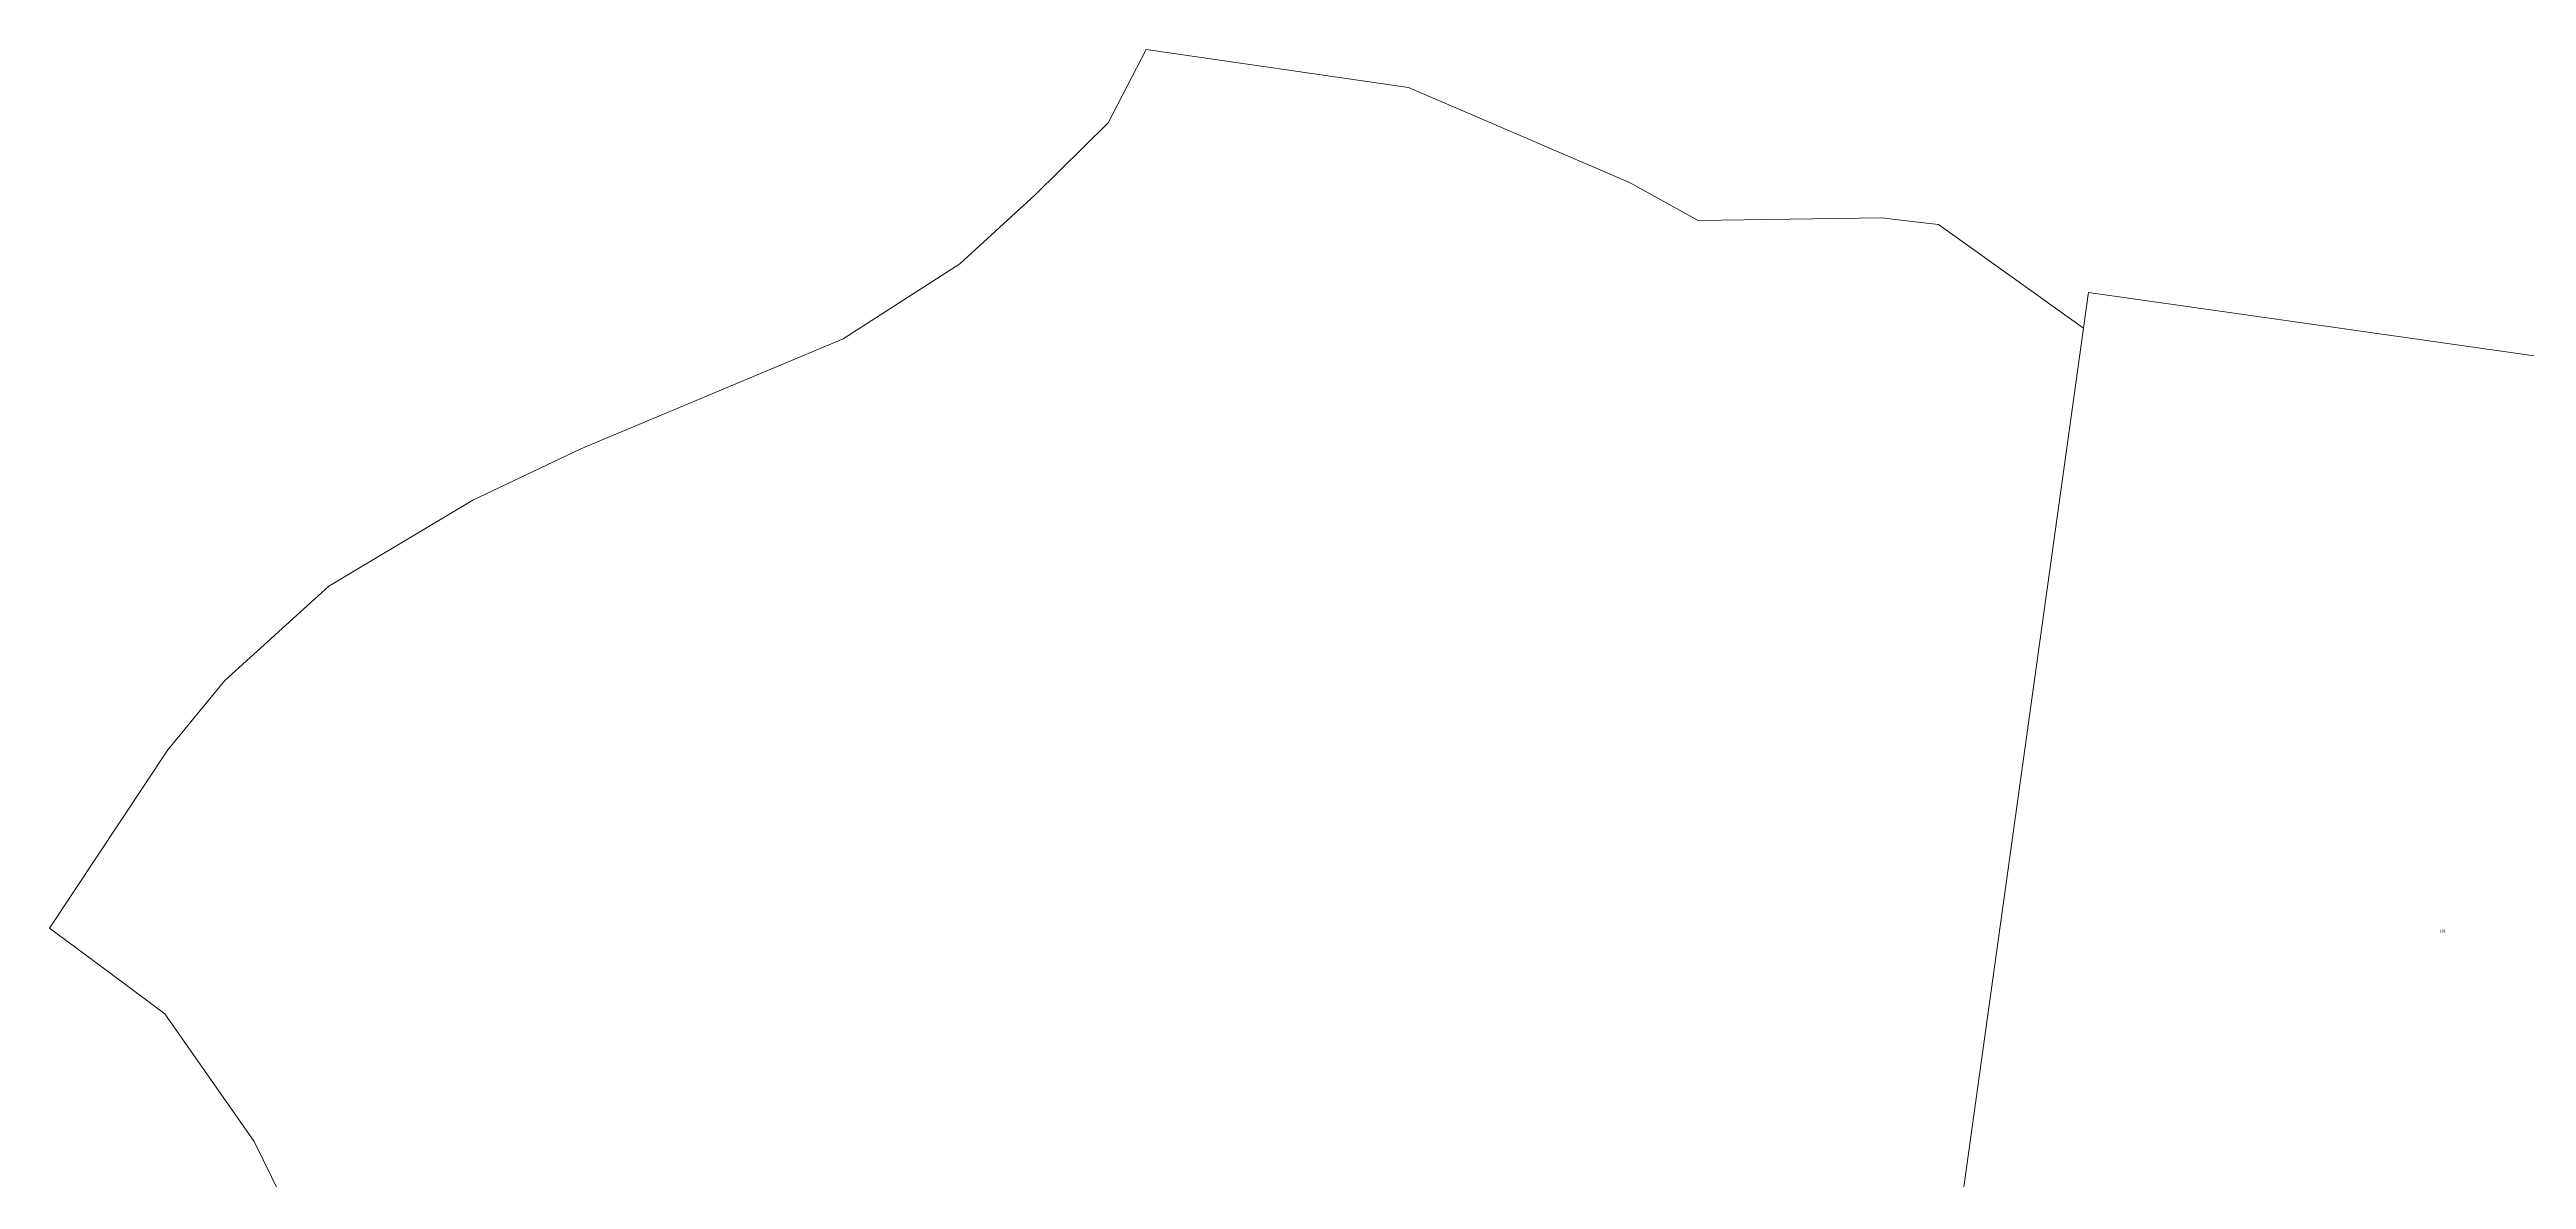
# Model space of a CAD drawing. Header units: metres. Extents: x 249687 to 257263, y 6187901 to 6192012.
# Drawn here: x 252854 to 254642, y 6191196 to 6192012 of the extents above; entities that cross this region are included whole.
import ezdxf

# ---------------------------------------------------------------- set-up
doc = ezdxf.new("R2010")
doc.units = ezdxf.units.M
doc.layers.add('Cadastre Land Parcels_SP_EXT', color=8, linetype='Continuous', lineweight=5)
doc.styles.get("Standard").update_dxf_attribs({"font": 'arial.ttf'})

msp = doc.modelspace()

# ---------------------------------------------------------------- linework, layer by layer
at = {"layer": 'Cadastre Land Parcels_SP_EXT', "linetype": 'Continuous'}
msp.add_lwpolyline([(254214.396, 6191038.959), (254321.83, 6191810.724), (254217.216, 6191885.475), (254210.735, 6191886.256), (254184.085, 6191889.47), (254176.572, 6191890.376), (254043.808, 6191888.401), (253994.232, 6191915.855), (253834.496, 6191984.503), (253645.113, 6192011.772), (253617.891, 6191958.88), (253565.061, 6191906.863), (253510.607, 6191857.136), (253426.359, 6191803.067), (253237.046, 6191723.57), (253159.157, 6191686.65), (253055.157, 6191624.506), (252980.029, 6191556.355), (252938.929, 6191506.421), (252853.536, 6191377.83), (252898.128, 6191344.712), (252936.802, 6191315.988), (253001.181, 6191223.671), (253046.015, 6191132.723)], dxfattribs=at)
msp.add_lwpolyline([(254834.134, 6190948.501), (254878.372, 6191274.58), (254858.422, 6191277.384), (254868.676, 6191352.804), (254922.784, 6191751.628), (254512.099, 6191809.975), (254325.415, 6191836.47), (254324.972, 6191833.295), (254321.83, 6191810.724), (254214.396, 6191038.959), (254211.61, 6191019.016), (254423.261, 6190988.711), (254831.67, 6190930.232), (254834.134, 6190948.501)], close=True, dxfattribs=at)

# ---------------------------------------------------------------- texts
at = {"layer": 'Cadastre Land Parcels_SP_EXT'}
msp.add_text('162', height=1.8, dxfattribs=at).set_placement((254579.049, 6191374.791))

doc.saveas('drawing.dxf')
